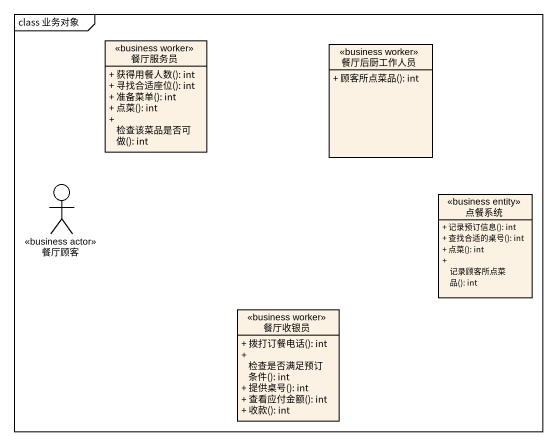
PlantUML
@startuml
mainframe class 业务对象
allowmixing
hide circle
hide empty members
skinparam classAttributeIconSize 0
class 餐厅服务员 <<business worker>> {
  + 获得用餐人数(): int
  + 寻找合适座位(): int
  + 准备菜单(): int
  + 点菜(): int
  + 检查该菜品是否可做(): int
}
class 餐厅后厨工作人员 <<business worker>> {
  + 顾客所点菜品(): int
}
actor 餐厅顾客 <<business actor>>
class 点餐系统 <<business entity>> {
  + 记录预订信息(): int
  + 查找合适的桌号(): int
  + 点菜(): int
  + 记录顾客所点菜品(): int
}
class 餐厅收银员 <<business worker>> {
  + 拨打订餐电话(): int
  + 检查是否满足预订条件(): int
  + 提供桌号(): int
  + 查看应付金额(): int
  + 收款(): int
}
@enduml
